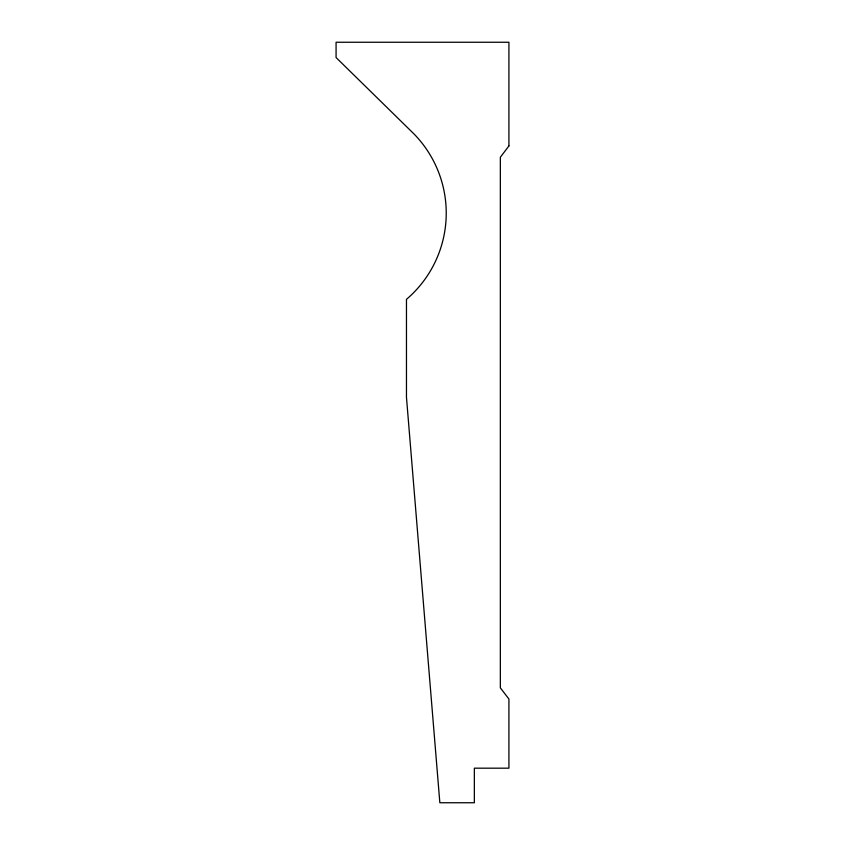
<?xml version="1.0" encoding="UTF-8"?>
<svg xmlns="http://www.w3.org/2000/svg" width="845" height="845" viewBox="0 0 845 845"><rect width="100%" height="100%" fill="white"/><g stroke="black" fill="none" stroke-linecap="round" stroke-linejoin="round"><path stroke-width="1.27" d="M508.922 145.953L500.346 157.244L500.346 687.83L508.922 699.047L508.922 768.179L474.351 768.179L474.351 802.75L439.844 802.75L406.466 397.287L406.466 299.352A113.357 113.357 0 0 0 414.113 134.07L336.078 57.544L336.078 42.25L508.922 42.25L508.922 145.953"/></g></svg>
